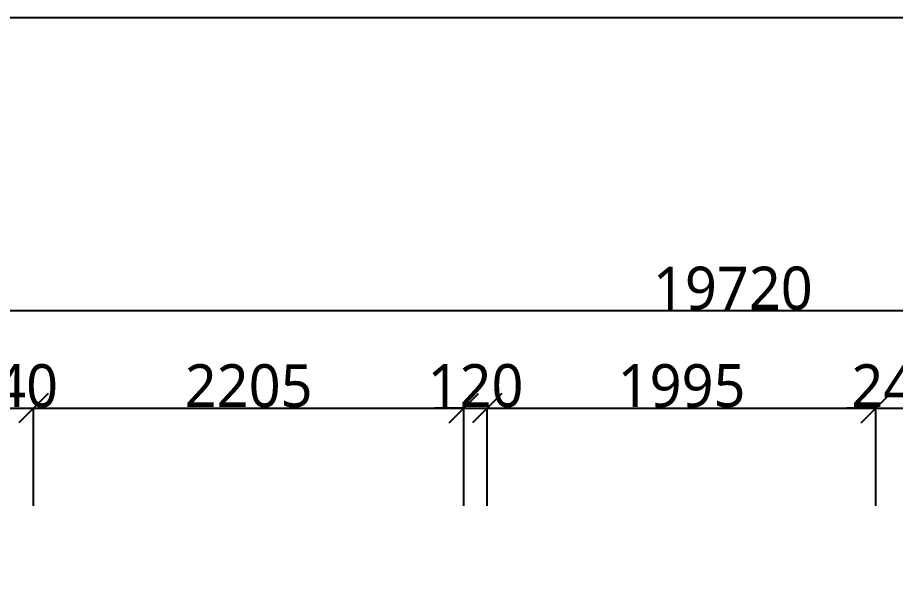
# Model space of a CAD drawing. Header units: millimetres. Extents: x -18923 to 87021, y -73077 to -1985.
# Drawn here: x 17520 to 22023, y -41624 to -38680 of the extents above; entities that cross this region are included whole.
import ezdxf

# ---------------------------------------------------------------- set-up
doc = ezdxf.new("R2010")
doc.units = ezdxf.units.MM
doc.header["$LTSCALE"] = 10
doc.layers.get('Defpoints').update_dxf_attribs({"color": 250})
doc.layers.add('0文字-标注', color=7, linetype='Continuous')
doc.layers.add('1结构-楼梯-梯步', color=49, linetype='Continuous')
doc.styles.add('dim_font', font='SIMPLEX.shx', dxfattribs={"width": 0.8})
doc.styles.add('图框－雅黑', font='')
doc.styles.get('图框－雅黑').set_extended_font_data('Microsoft YaHei')
doc.dimstyles.new('1-30', dxfattribs={"dimtxt": 150, "dimasz": 4, "dimexe": 1.5, "dimexo": 0, "dimgap": 0.6, "dimtad": 1, "dimdec": 0, "dimlfac": 30, "dimdsep": 46, "dimtxsty": 'dim_font', "dimblk": 'DOTSMALL', "dimcen": 4, "dimdle": 1.5, "dimclrd": 123, "dimclre": 123, "dimclrt": 256, "dimadec": 0, "dimazin": 0, "dimtfac": 1, "dimtdec": 0, "dimtix": 1, "dimtmove": 2, "dimatfit": 3, "dimldrblk": 'DOTSMALL', "dimfxl": 1.5, "dimarcsym": 0})

# ---------------------------------------------------------------- blocks, each defined once
blk = doc.blocks.new('_OBLIQUE')
at = {"color": 0, "linetype": 'ByBlock'}
blk.add_line((-0.5, -0.5), (0.5, 0.5), dxfattribs=at)
blk = doc.blocks.new('*D102')
at = {"layer": '0文字-标注', "color": 8, "lineweight": -2, "transparency": 16777216}
for p, q in [((17600.2, -40684.2), (19810.2, -40684.2)), ((17601.7, -41184.2), (17601.7, -40683.2)), ((19808.7, -41184.2), (19808.7, -40683.2))]:
    blk.add_line(p, q, dxfattribs=at)
at = {"layer": 'Defpoints', "color": 0, "transparency": 16777216}
for p in [(19808.7, -40684.2), (17601.7, -41184.2), (19808.7, -41184.2)]:
    blk.add_point(p, dxfattribs=at)
at = {"layer": '0文字-标注', "color": 8, "lineweight": -2, "transparency": 16777216, "xscale": 150, "yscale": 150, "zscale": 150, "rotation": 180}
blk.add_blockref('_OBLIQUE', (17601.7, -40684.2), dxfattribs=at)
at = {"layer": '0文字-标注', "color": 8, "lineweight": -2, "transparency": 16777216, "xscale": 150, "yscale": 150, "zscale": 150}
blk.add_blockref('_OBLIQUE', (19808.7, -40684.2), dxfattribs=at)
at = {"layer": '0文字-标注', "color": 255, "transparency": 16777216, "insert": (18705.2, -40569.8), "char_height": 220, "attachment_point": 5, "style": '图框－雅黑'}
blk.add_mtext('2205', dxfattribs=at)
blk = doc.blocks.new('_DotSmall')
at = {"color": 0, "linetype": 'ByBlock', "const_width": 0.5}
blk.add_lwpolyline([(-0.0625, 0, 1), (0.0625, 0, 1)], format="xyb", close=True, dxfattribs=at)
blk = doc.blocks.new('*D103')
at = {"layer": '0文字-标注', "color": 8, "lineweight": -2, "transparency": 16777216}
for p, q in [((19927.2, -40684.2), (21924.2, -40684.2)), ((19928.7, -41184.2), (19928.7, -40683.2)), ((21922.7, -41184.2), (21922.7, -40683.2))]:
    blk.add_line(p, q, dxfattribs=at)
at = {"layer": 'Defpoints', "color": 0, "transparency": 16777216}
for p in [(21922.7, -40684.2), (19928.7, -41184.2), (21922.7, -41184.2)]:
    blk.add_point(p, dxfattribs=at)
at = {"layer": '0文字-标注', "color": 8, "lineweight": -2, "transparency": 16777216, "xscale": 150, "yscale": 150, "zscale": 150, "rotation": 180}
blk.add_blockref('_OBLIQUE', (19928.7, -40684.2), dxfattribs=at)
at = {"layer": '0文字-标注', "color": 8, "lineweight": -2, "transparency": 16777216, "xscale": 150, "yscale": 150, "zscale": 150}
blk.add_blockref('_OBLIQUE', (21922.7, -40684.2), dxfattribs=at)
at = {"layer": '0文字-标注', "color": 255, "transparency": 16777216, "insert": (20925.7, -40569.3), "char_height": 220, "attachment_point": 5, "style": '图框－雅黑'}
blk.add_mtext('1995', dxfattribs=at)
blk = doc.blocks.new('*D106')
at = {"layer": '0文字-标注', "color": 8, "lineweight": -2, "transparency": 16777216}
for p, q in [((31050.2, -40184.2), (11327.2, -40184.2)), ((11328.7, -41184.2), (11328.7, -40183.2)), ((31048.7, -41184.2), (31048.7, -40183.2))]:
    blk.add_line(p, q, dxfattribs=at)
at = {"layer": 'Defpoints', "color": 0, "transparency": 16777216}
for p in [(11328.7, -40184.2), (11328.7, -41184.2), (31048.7, -41184.2)]:
    blk.add_point(p, dxfattribs=at)
at = {"layer": '0文字-标注', "color": 8, "lineweight": -2, "transparency": 16777216, "xscale": 150, "yscale": 150, "zscale": 150, "rotation": 180}
blk.add_blockref('_OBLIQUE', (11328.7, -40184.2), dxfattribs=at)
at = {"layer": '0文字-标注', "color": 8, "lineweight": -2, "transparency": 16777216, "xscale": 150, "yscale": 150, "zscale": 150}
blk.add_blockref('_OBLIQUE', (31048.7, -40184.2), dxfattribs=at)
at = {"layer": '0文字-标注', "color": 255, "transparency": 16777216, "insert": (21188.7, -40069.3), "char_height": 220, "attachment_point": 5, "style": '图框－雅黑'}
blk.add_mtext('19720', dxfattribs=at)
blk = doc.blocks.new('*D107')
at = {"layer": '0文字-标注', "color": 8, "lineweight": -2, "transparency": 16777216}
for p, q in [((17361.7, -40684.2), (17211.7, -40684.2)), ((17361.7, -41184.2), (17361.7, -40683.2)), ((17361.7, -40684.2), (17601.7, -40684.2)), ((17601.7, -41184.2), (17601.7, -40683.2)), ((17601.7, -40684.2), (17751.7, -40684.2))]:
    blk.add_line(p, q, dxfattribs=at)
at = {"layer": 'Defpoints', "color": 0, "transparency": 16777216}
for p in [(17601.7, -40684.2), (17361.7, -41184.2), (17601.7, -41184.2)]:
    blk.add_point(p, dxfattribs=at)
at = {"layer": '0文字-标注', "color": 8, "lineweight": -2, "transparency": 16777216, "xscale": 150, "yscale": 150, "zscale": 150}
blk.add_blockref('_OBLIQUE', (17361.7, -40684.2), dxfattribs=at)
at = {"layer": '0文字-标注', "color": 8, "lineweight": -2, "transparency": 16777216, "xscale": 150, "yscale": 150, "zscale": 150, "rotation": 180}
blk.add_blockref('_OBLIQUE', (17601.7, -40684.2), dxfattribs=at)
at = {"layer": '0文字-标注', "color": 255, "transparency": 16777216, "insert": (17481.7, -40569.9), "char_height": 220, "attachment_point": 5, "style": '图框－雅黑'}
blk.add_mtext('240', dxfattribs=at)
blk = doc.blocks.new('*D108')
at = {"layer": '0文字-标注', "color": 8, "lineweight": -2, "transparency": 16777216}
for p, q in [((19808.7, -40684.2), (19658.7, -40684.2)), ((19808.7, -41184.2), (19808.7, -40683.2)), ((19808.7, -40684.2), (19928.7, -40684.2)), ((19928.7, -41184.2), (19928.7, -40683.2)), ((19928.7, -40684.2), (20078.7, -40684.2))]:
    blk.add_line(p, q, dxfattribs=at)
at = {"layer": 'Defpoints', "color": 0, "transparency": 16777216}
for p in [(19928.7, -40684.2), (19808.7, -41184.2), (19928.7, -41184.2)]:
    blk.add_point(p, dxfattribs=at)
at = {"layer": '0文字-标注', "color": 8, "lineweight": -2, "transparency": 16777216, "xscale": 150, "yscale": 150, "zscale": 150}
blk.add_blockref('_OBLIQUE', (19808.7, -40684.2), dxfattribs=at)
at = {"layer": '0文字-标注', "color": 8, "lineweight": -2, "transparency": 16777216, "xscale": 150, "yscale": 150, "zscale": 150, "rotation": 180}
blk.add_blockref('_OBLIQUE', (19928.7, -40684.2), dxfattribs=at)
at = {"layer": '0文字-标注', "color": 255, "transparency": 16777216, "insert": (19868.7, -40569.3), "char_height": 220, "attachment_point": 5, "style": '图框－雅黑'}
blk.add_mtext('120', dxfattribs=at)
blk = doc.blocks.new('*D109')
at = {"layer": '0文字-标注', "color": 8, "lineweight": -2, "transparency": 16777216}
for p, q in [((21922.7, -40684.2), (21772.7, -40684.2)), ((21922.7, -41184.2), (21922.7, -40683.2)), ((21922.7, -40684.2), (22162.7, -40684.2)), ((22162.7, -41184.2), (22162.7, -40683.2)), ((22162.7, -40684.2), (22312.7, -40684.2))]:
    blk.add_line(p, q, dxfattribs=at)
at = {"layer": 'Defpoints', "color": 0, "transparency": 16777216}
for p in [(22162.7, -40684.2), (21922.7, -41184.2), (22162.7, -41184.2)]:
    blk.add_point(p, dxfattribs=at)
at = {"layer": '0文字-标注', "color": 8, "lineweight": -2, "transparency": 16777216, "xscale": 150, "yscale": 150, "zscale": 150}
blk.add_blockref('_OBLIQUE', (21922.7, -40684.2), dxfattribs=at)
at = {"layer": '0文字-标注', "color": 8, "lineweight": -2, "transparency": 16777216, "xscale": 150, "yscale": 150, "zscale": 150, "rotation": 180}
blk.add_blockref('_OBLIQUE', (22162.7, -40684.2), dxfattribs=at)
at = {"layer": '0文字-标注', "color": 255, "transparency": 16777216, "insert": (22042.7, -40569.9), "char_height": 220, "attachment_point": 5, "style": '图框－雅黑'}
blk.add_mtext('240', dxfattribs=at)

msp = doc.modelspace()

# ---------------------------------------------------------------- linework, layer by layer
at = {"layer": '1结构-楼梯-梯步'}
msp.add_lwpolyline([(-18923.3, -38680.5), (60534.7, -38680.5), (60534.7, -73076.9), (-18923.3, -73076.9)], close=True, dxfattribs=at)
at = {"layer": 'Defpoints', "color": 1}
msp.add_lwpolyline([(7562.7, -38680.5), (34048.7, -38680.5), (34048.7, -51551.2), (7562.7, -51551.2)], close=True, dxfattribs=at)

# ---------------------------------------------------------------- dimensions: what is measured, and where the dimension line sits
at = {"layer": '0文字-标注'}
for base, p1, p2, picture, middle in [((11328.7, -40184.2), (31048.7, -41184.2), (11328.7, -41184.2), '*D106', (21188.7, -40069.3)), ((17601.7, -40684.2), (17361.7, -41184.2), (17601.7, -41184.2), '*D107', (17481.7, -40569.9)), ((19808.7, -40684.2), (17601.7, -41184.2), (19808.7, -41184.2), '*D102', (18705.2, -40569.8)), ((19928.7, -40684.2), (19808.7, -41184.2), (19928.7, -41184.2), '*D108', (19868.7, -40569.3)), ((21922.7, -40684.2), (19928.7, -41184.2), (21922.7, -41184.2), '*D103', (20925.7, -40569.3)), ((22162.7, -40684.2), (21922.7, -41184.2), (22162.7, -41184.2), '*D109', (22042.7, -40569.9))]:
    dim = msp.add_linear_dim(base=base, p1=p1, p2=p2, dimstyle='1-30', override={"dimtxt": 220, "dimasz": 150, "dimexe": 1, "dimlfac": 1, "dimrnd": 5, "dimtxsty": '图框－雅黑', "dimblk1": 'OBLIQUE', "dimblk2": 'OBLIQUE', "dimsah": 1, "dimclrd": 8, "dimclre": 8, "dimclrt": 255}, dxfattribs=at)
    dim.commit()
    dim.dimension.update_dxf_attribs({"geometry": picture, "text_midpoint": middle})

doc.saveas('drawing.dxf')
